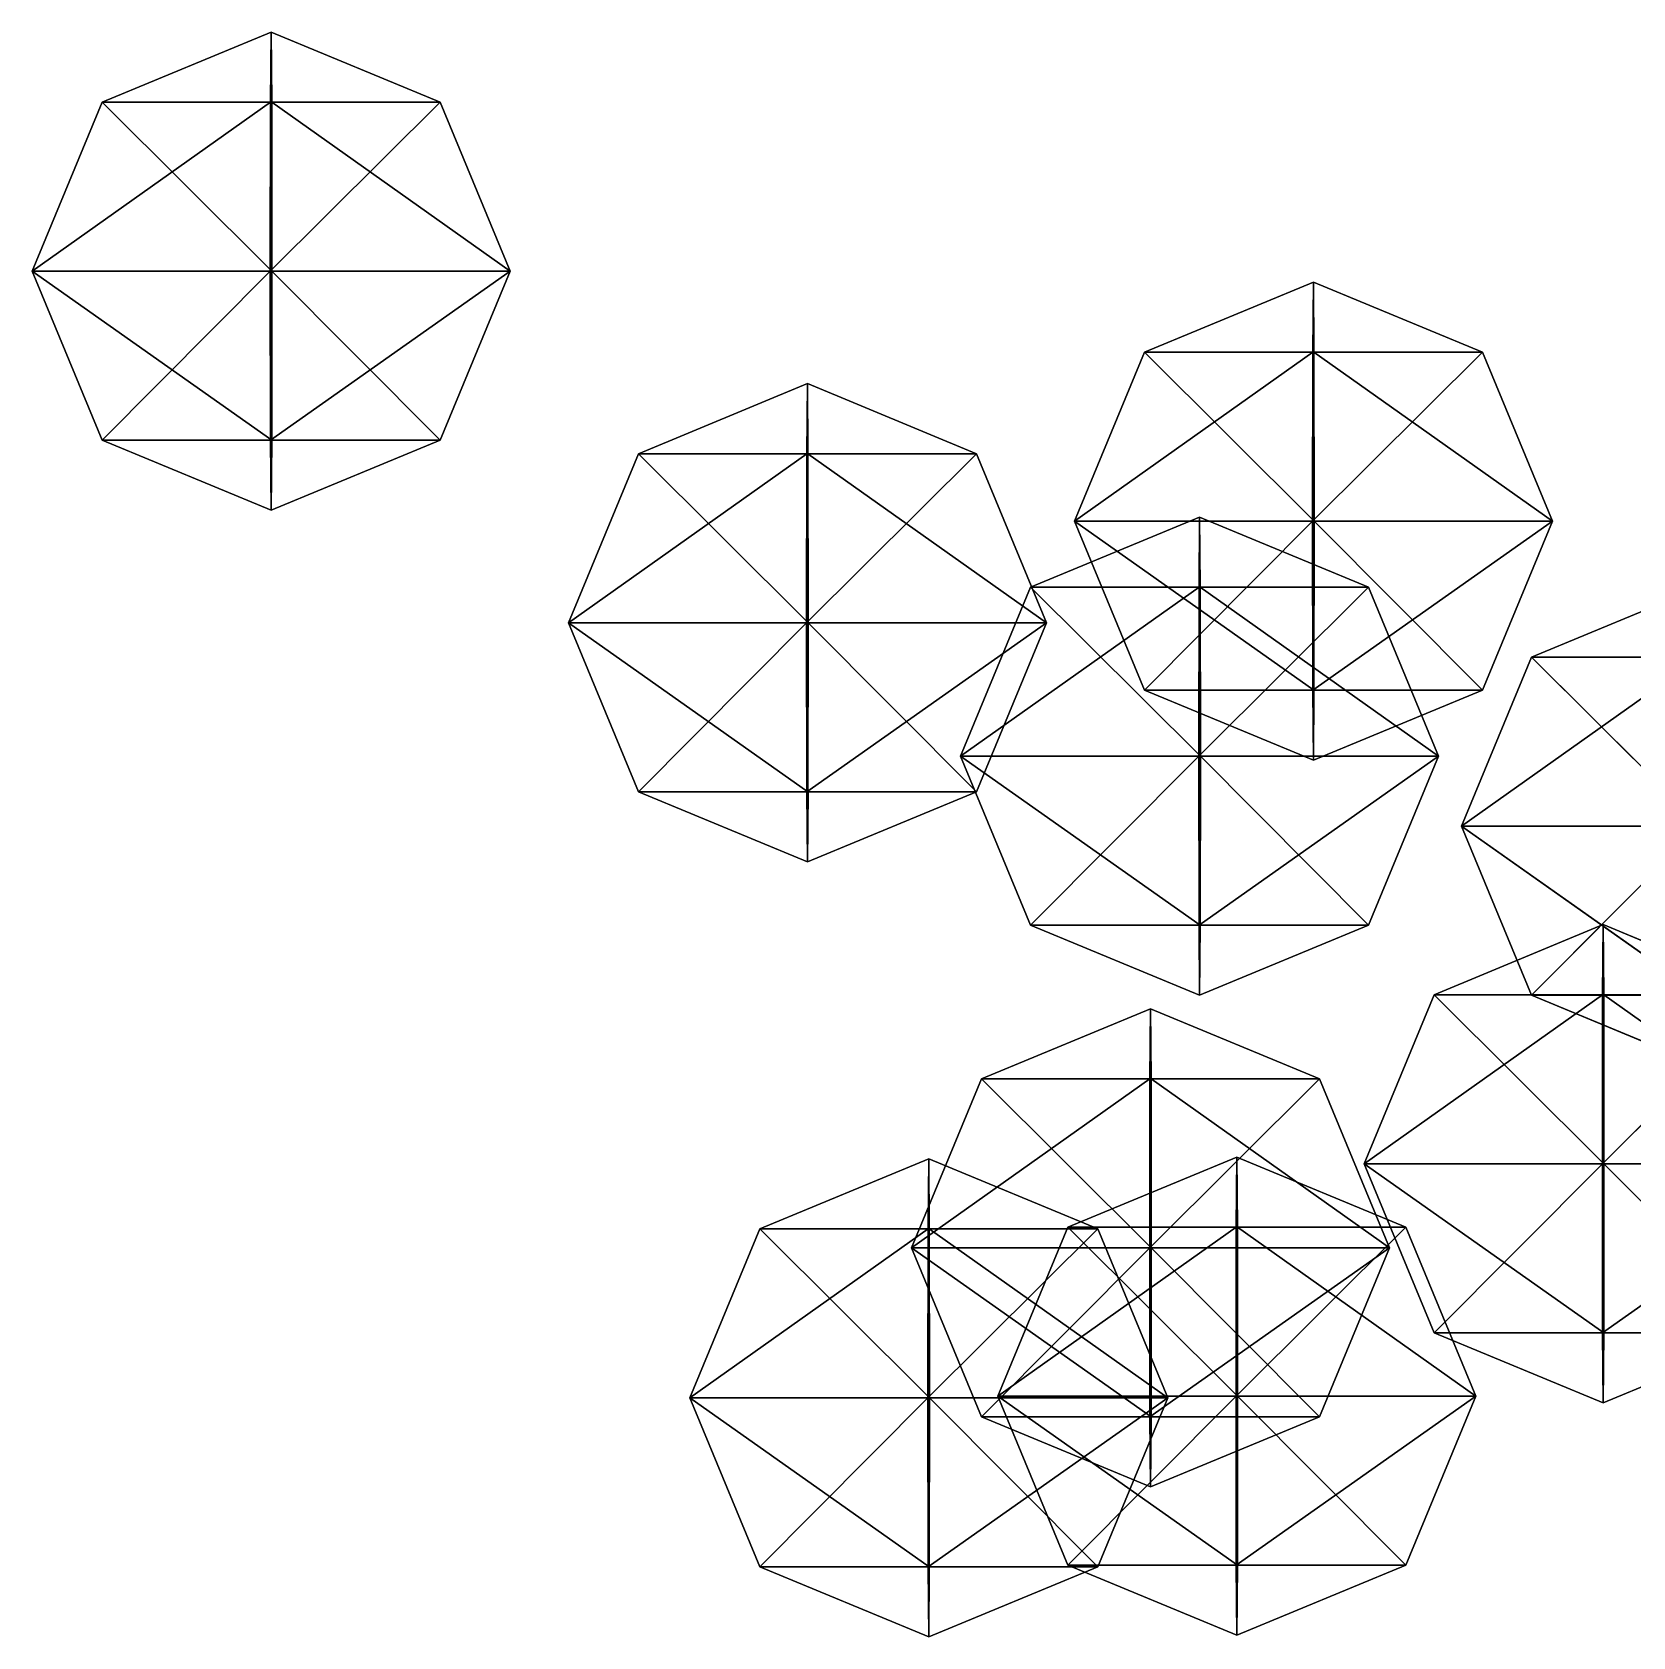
# Model space of a CAD drawing. Header units: metres. Extents: x -221 to 289, y -256 to 250.
# Drawn here: x 204.08 to 230.87, y -160.25 to -133.39 of the extents above; entities that cross this region are included whole.
import ezdxf

# ---------------------------------------------------------------- set-up
doc = ezdxf.new("R2010")
doc.units = ezdxf.units.M

msp = doc.modelspace()

# ---------------------------------------------------------------- linework, layer by layer
for p, q in [((208.0801, -133.39459, -766.9242), (205.25168, -134.56616, -766.91473)), ((208.0801, -133.39459, -766.9242), (208.07063, -134.56616, -769.7526)), ((208.0801, -133.39459, -766.9242), (210.90851, -134.56616, -766.93365)), ((208.0801, -133.39459, -766.9242), (208.08955, -134.56616, -764.09576)), ((205.25168, -134.56616, -766.91473), (204.08011, -137.39459, -766.9108)), ((208.07063, -134.56616, -769.7526), (204.08011, -137.39459, -766.9108)), ((208.08955, -134.56616, -764.09576), (205.25168, -134.56616, -766.91473)), ((205.25168, -134.56616, -766.91473), (208.07063, -134.56616, -769.7526)), ((205.25168, -134.56616, -766.91473), (208.09348, -137.39459, -762.9242)), ((208.07063, -134.56616, -769.7526), (208.06671, -137.39459, -770.9242)), ((210.90851, -134.56616, -766.93365), (208.06671, -137.39459, -770.9242)), ((208.07063, -134.56616, -769.7526), (210.90851, -134.56616, -766.93365)), ((210.90851, -134.56616, -766.93365), (208.08955, -134.56616, -764.09576)), ((208.08955, -134.56616, -764.09576), (212.08008, -137.39459, -766.93756)), ((208.08955, -134.56616, -764.09576), (208.09348, -137.39459, -762.9242)), ((210.90851, -134.56616, -766.93365), (212.08008, -137.39459, -766.93756)), ((208.09348, -137.39459, -762.9242), (204.08011, -137.39459, -766.9108)), ((204.08011, -137.39459, -766.9108), (208.06671, -137.39459, -770.9242)), ((204.08011, -137.39459, -766.9108), (208.08955, -140.22302, -764.09576)), ((204.08011, -137.39459, -766.9108), (205.25168, -140.22302, -766.91473)), ((208.06671, -137.39459, -770.9242), (205.25168, -140.22302, -766.91473)), ((208.06671, -137.39459, -770.9242), (212.08008, -137.39459, -766.93756)), ((208.06671, -137.39459, -770.9242), (208.07063, -140.22302, -769.7526)), ((212.08008, -137.39459, -766.93756), (208.07063, -140.22302, -769.7526)), ((208.09348, -137.39459, -762.9242), (208.08955, -140.22302, -764.09576)), ((212.08008, -137.39459, -766.93756), (208.09348, -137.39459, -762.9242)), ((208.09348, -137.39459, -762.9242), (210.90851, -140.22302, -766.93365)), ((212.08008, -137.39459, -766.93756), (210.90851, -140.22302, -766.93365)), ((225.5237, -137.57974, -772.0469), (222.69528, -138.75131, -772.0374)), ((225.5237, -137.57974, -772.0469), (225.51424, -138.75131, -774.8753)), ((225.5237, -137.57974, -772.0469), (228.35211, -138.75131, -772.05634)), ((225.5237, -137.57974, -772.0469), (225.53316, -138.75131, -769.21844)), ((222.69528, -138.75131, -772.0374), (221.52371, -141.57974, -772.0335)), ((225.51424, -138.75131, -774.8753), (221.52371, -141.57974, -772.0335)), ((225.53316, -138.75131, -769.21844), (222.69528, -138.75131, -772.0374)), ((222.69528, -138.75131, -772.0374), (225.51424, -138.75131, -774.8753)), ((222.69528, -138.75131, -772.0374), (225.53708, -141.57974, -768.0469)), ((225.51424, -138.75131, -774.8753), (225.51031, -141.57974, -776.0469)), ((228.35211, -138.75131, -772.05634), (225.51031, -141.57974, -776.0469)), ((225.51424, -138.75131, -774.8753), (228.35211, -138.75131, -772.05634)), ((228.35211, -138.75131, -772.05634), (225.53316, -138.75131, -769.21844)), ((225.53316, -138.75131, -769.21844), (229.52368, -141.57974, -772.06024)), ((225.53316, -138.75131, -769.21844), (225.53708, -141.57974, -768.0469)), ((228.35211, -138.75131, -772.05634), (229.52368, -141.57974, -772.06024)), ((217.0559, -139.27705, -779.95703), (214.22748, -140.44862, -779.9476)), ((217.0559, -139.27705, -779.95703), (217.04643, -140.44862, -782.78546)), ((217.0559, -139.27705, -779.95703), (219.88431, -140.44862, -779.9665)), ((217.0559, -139.27705, -779.95703), (217.06535, -140.44862, -777.1286)), ((208.08955, -140.22302, -764.09576), (205.25168, -140.22302, -766.91473)), ((205.25168, -140.22302, -766.91473), (208.07063, -140.22302, -769.7526)), ((205.25168, -140.22302, -766.91473), (208.0801, -141.39459, -766.9242)), ((208.07063, -140.22302, -769.7526), (210.90851, -140.22302, -766.93365)), ((208.07063, -140.22302, -769.7526), (208.0801, -141.39459, -766.9242)), ((210.90851, -140.22302, -766.93365), (208.0801, -141.39459, -766.9242)), ((208.08955, -140.22302, -764.09576), (208.0801, -141.39459, -766.9242)), ((210.90851, -140.22302, -766.93365), (208.08955, -140.22302, -764.09576)), ((214.22748, -140.44862, -779.9476), (213.05591, -143.27705, -779.94366)), ((217.04643, -140.44862, -782.78546), (213.05591, -143.27705, -779.94366)), ((217.06535, -140.44862, -777.1286), (214.22748, -140.44862, -779.9476)), ((214.22748, -140.44862, -779.9476), (217.04643, -140.44862, -782.78546)), ((214.22748, -140.44862, -779.9476), (217.06927, -143.27705, -775.95703)), ((217.04643, -140.44862, -782.78546), (217.04251, -143.27705, -783.95703)), ((219.88431, -140.44862, -779.9665), (217.04251, -143.27705, -783.95703)), ((217.04643, -140.44862, -782.78546), (219.88431, -140.44862, -779.9665)), ((219.88431, -140.44862, -779.9665), (217.06535, -140.44862, -777.1286)), ((217.06535, -140.44862, -777.1286), (221.05588, -143.27705, -779.9704)), ((217.06535, -140.44862, -777.1286), (217.06927, -143.27705, -775.95703)), ((219.88431, -140.44862, -779.9665), (221.05588, -143.27705, -779.9704)), ((223.61974, -141.51044, -758.9818), (220.79132, -142.682, -758.97235)), ((223.61974, -141.51044, -758.9818), (223.61028, -142.682, -761.81024)), ((223.61974, -141.51044, -758.9818), (226.44815, -142.682, -758.9913)), ((223.61974, -141.51044, -758.9818), (223.6292, -142.682, -756.1534)), ((225.53708, -141.57974, -768.0469), (221.52371, -141.57974, -772.0335)), ((221.52371, -141.57974, -772.0335), (225.51031, -141.57974, -776.0469)), ((221.52371, -141.57974, -772.0335), (225.53316, -144.40817, -769.21844)), ((221.52371, -141.57974, -772.0335), (222.69528, -144.40817, -772.0374)), ((225.51031, -141.57974, -776.0469), (222.69528, -144.40817, -772.0374)), ((225.51031, -141.57974, -776.0469), (229.52368, -141.57974, -772.06024)), ((225.51031, -141.57974, -776.0469), (225.51424, -144.40817, -774.8753)), ((229.52368, -141.57974, -772.06024), (225.51424, -144.40817, -774.8753)), ((225.53708, -141.57974, -768.0469), (225.53316, -144.40817, -769.21844)), ((229.52368, -141.57974, -772.06024), (225.53708, -141.57974, -768.0469)), ((225.53708, -141.57974, -768.0469), (228.35211, -144.40817, -772.05634)), ((229.52368, -141.57974, -772.06024), (228.35211, -144.40817, -772.05634)), ((220.79132, -142.682, -758.97235), (219.61975, -145.51044, -758.96844)), ((223.61028, -142.682, -761.81024), (219.61975, -145.51044, -758.96844)), ((223.6292, -142.682, -756.1534), (220.79132, -142.682, -758.97235)), ((220.79132, -142.682, -758.97235), (223.61028, -142.682, -761.81024)), ((220.79132, -142.682, -758.97235), (223.63312, -145.51044, -754.9818)), ((223.61028, -142.682, -761.81024), (223.60635, -145.51044, -762.9818)), ((226.44815, -142.682, -758.9913), (223.60635, -145.51044, -762.9818)), ((223.61028, -142.682, -761.81024), (226.44815, -142.682, -758.9913)), ((226.44815, -142.682, -758.9913), (223.6292, -142.682, -756.1534)), ((223.6292, -142.682, -756.1534), (227.61972, -145.51044, -758.9952)), ((223.6292, -142.682, -756.1534), (223.63312, -145.51044, -754.9818)), ((226.44815, -142.682, -758.9913), (227.61972, -145.51044, -758.9952)), ((232.00243, -142.6827, -765.5053), (229.17401, -143.85426, -765.49585)), ((217.06927, -143.27705, -775.95703), (213.05591, -143.27705, -779.94366)), ((213.05591, -143.27705, -779.94366), (217.04251, -143.27705, -783.95703)), ((213.05591, -143.27705, -779.94366), (217.06535, -146.10548, -777.1286)), ((213.05591, -143.27705, -779.94366), (214.22748, -146.10548, -779.9476)), ((217.04251, -143.27705, -783.95703), (214.22748, -146.10548, -779.9476)), ((217.04251, -143.27705, -783.95703), (221.05588, -143.27705, -779.9704)), ((217.04251, -143.27705, -783.95703), (217.04643, -146.10548, -782.78546)), ((221.05588, -143.27705, -779.9704), (217.04643, -146.10548, -782.78546)), ((217.06927, -143.27705, -775.95703), (217.06535, -146.10548, -777.1286)), ((221.05588, -143.27705, -779.9704), (217.06927, -143.27705, -775.95703)), ((217.06927, -143.27705, -775.95703), (219.88431, -146.10548, -779.9665)), ((221.05588, -143.27705, -779.9704), (219.88431, -146.10548, -779.9665)), ((229.17401, -143.85426, -765.49585), (228.00244, -146.6827, -765.49194)), ((231.99297, -143.85426, -768.33374), (228.00244, -146.6827, -765.49194)), ((232.01189, -143.85426, -762.6769), (229.17401, -143.85426, -765.49585)), ((229.17401, -143.85426, -765.49585), (231.99297, -143.85426, -768.33374)), ((229.17401, -143.85426, -765.49585), (232.01581, -146.6827, -761.5053)), ((225.53316, -144.40817, -769.21844), (222.69528, -144.40817, -772.0374)), ((222.69528, -144.40817, -772.0374), (225.51424, -144.40817, -774.8753)), ((222.69528, -144.40817, -772.0374), (225.5237, -145.57974, -772.0469)), ((225.51424, -144.40817, -774.8753), (228.35211, -144.40817, -772.05634)), ((225.51424, -144.40817, -774.8753), (225.5237, -145.57974, -772.0469)), ((228.35211, -144.40817, -772.05634), (225.5237, -145.57974, -772.0469)), ((225.53316, -144.40817, -769.21844), (225.5237, -145.57974, -772.0469)), ((228.35211, -144.40817, -772.05634), (225.53316, -144.40817, -769.21844)), ((223.63312, -145.51044, -754.9818), (219.61975, -145.51044, -758.96844)), ((219.61975, -145.51044, -758.96844), (223.60635, -145.51044, -762.9818)), ((219.61975, -145.51044, -758.96844), (223.6292, -148.33887, -756.1534)), ((219.61975, -145.51044, -758.96844), (220.79132, -148.33887, -758.97235)), ((223.60635, -145.51044, -762.9818), (220.79132, -148.33887, -758.97235)), ((223.60635, -145.51044, -762.9818), (227.61972, -145.51044, -758.9952)), ((223.60635, -145.51044, -762.9818), (223.61028, -148.33887, -761.81024)), ((227.61972, -145.51044, -758.9952), (223.61028, -148.33887, -761.81024)), ((223.63312, -145.51044, -754.9818), (223.6292, -148.33887, -756.1534)), ((227.61972, -145.51044, -758.9952), (223.63312, -145.51044, -754.9818)), ((223.63312, -145.51044, -754.9818), (226.44815, -148.33887, -758.9913)), ((227.61972, -145.51044, -758.9952), (226.44815, -148.33887, -758.9913)), ((217.06535, -146.10548, -777.1286), (214.22748, -146.10548, -779.9476)), ((214.22748, -146.10548, -779.9476), (217.04643, -146.10548, -782.78546)), ((214.22748, -146.10548, -779.9476), (217.0559, -147.27705, -779.95703)), ((217.04643, -146.10548, -782.78546), (219.88431, -146.10548, -779.9665)), ((217.04643, -146.10548, -782.78546), (217.0559, -147.27705, -779.95703)), ((219.88431, -146.10548, -779.9665), (217.0559, -147.27705, -779.95703)), ((217.06535, -146.10548, -777.1286), (217.0559, -147.27705, -779.95703)), ((219.88431, -146.10548, -779.9665), (217.06535, -146.10548, -777.1286)), ((232.01581, -146.6827, -761.5053), (228.00244, -146.6827, -765.49194)), ((228.00244, -146.6827, -765.49194), (231.98904, -146.6827, -769.5053)), ((228.00244, -146.6827, -765.49194), (232.01189, -149.51112, -762.6769)), ((228.00244, -146.6827, -765.49194), (229.17401, -149.51112, -765.49585)), ((231.98904, -146.6827, -769.5053), (229.17401, -149.51112, -765.49585)), ((223.6292, -148.33887, -756.1534), (220.79132, -148.33887, -758.97235)), ((220.79132, -148.33887, -758.97235), (223.61028, -148.33887, -761.81024)), ((220.79132, -148.33887, -758.97235), (223.61974, -149.51044, -758.9818)), ((223.61028, -148.33887, -761.81024), (226.44815, -148.33887, -758.9913)), ((223.61028, -148.33887, -761.81024), (223.61974, -149.51044, -758.9818)), ((226.44815, -148.33887, -758.9913), (223.61974, -149.51044, -758.9818)), ((223.6292, -148.33887, -756.1534), (223.61974, -149.51044, -758.9818)), ((226.44815, -148.33887, -758.9913), (223.6292, -148.33887, -756.1534)), ((230.37315, -148.32944, -775.13416), (227.54474, -149.501, -775.1247)), ((230.37315, -148.32944, -775.13416), (230.3637, -149.501, -777.9626)), ((230.37315, -148.32944, -775.13416), (233.20157, -149.501, -775.1436)), ((230.37315, -148.32944, -775.13416), (230.38261, -149.501, -772.3057)), ((227.54474, -149.501, -775.1247), (226.37317, -152.32944, -775.1208)), ((230.3637, -149.501, -777.9626), (226.37317, -152.32944, -775.1208)), ((230.38261, -149.501, -772.3057), (227.54474, -149.501, -775.1247)), ((227.54474, -149.501, -775.1247), (230.3637, -149.501, -777.9626)), ((227.54474, -149.501, -775.1247), (230.38654, -152.32944, -771.13416)), ((232.01189, -149.51112, -762.6769), (229.17401, -149.51112, -765.49585)), ((229.17401, -149.51112, -765.49585), (231.99297, -149.51112, -768.33374)), ((229.17401, -149.51112, -765.49585), (232.00243, -150.6827, -765.5053)), ((230.3637, -149.501, -777.9626), (230.35977, -152.32944, -779.13416)), ((233.20157, -149.501, -775.1436), (230.35977, -152.32944, -779.13416)), ((230.3637, -149.501, -777.9626), (233.20157, -149.501, -775.1436)), ((233.20157, -149.501, -775.1436), (230.38261, -149.501, -772.3057)), ((230.38261, -149.501, -772.3057), (234.37314, -152.32944, -775.1475)), ((230.38261, -149.501, -772.3057), (230.38654, -152.32944, -771.13416)), ((222.79723, -149.73868, -768.5052), (219.96881, -150.91025, -768.4957)), ((222.79723, -149.73868, -768.5052), (222.78777, -150.91025, -771.3336)), ((222.79723, -149.73868, -768.5052), (225.62564, -150.91025, -768.51465)), ((222.79723, -149.73868, -768.5052), (222.80669, -150.91025, -765.67676)), ((219.96881, -150.91025, -768.4957), (218.79724, -153.73868, -768.4918)), ((222.78777, -150.91025, -771.3336), (218.79724, -153.73868, -768.4918)), ((222.80669, -150.91025, -765.67676), (219.96881, -150.91025, -768.4957)), ((219.96881, -150.91025, -768.4957), (222.78777, -150.91025, -771.3336)), ((219.96881, -150.91025, -768.4957), (222.81061, -153.73868, -764.5052)), ((222.78777, -150.91025, -771.3336), (222.78384, -153.73868, -772.5052)), ((225.62564, -150.91025, -768.51465), (222.78384, -153.73868, -772.5052)), ((222.78777, -150.91025, -771.3336), (225.62564, -150.91025, -768.51465)), ((225.62564, -150.91025, -768.51465), (222.80669, -150.91025, -765.67676)), ((222.80669, -150.91025, -765.67676), (226.79721, -153.73868, -768.51855)), ((222.80669, -150.91025, -765.67676), (222.81061, -153.73868, -764.5052)), ((225.62564, -150.91025, -768.51465), (226.79721, -153.73868, -768.51855)), ((219.08537, -152.24701, -783.07043), (216.25696, -153.41858, -783.061)), ((219.08537, -152.24701, -783.07043), (219.07591, -153.41858, -785.89886)), ((219.08537, -152.24701, -783.07043), (221.91379, -153.41858, -783.0799)), ((219.08537, -152.24701, -783.07043), (219.09483, -153.41858, -780.242)), ((224.24168, -152.21964, -775.9976), (221.41327, -153.3912, -775.98816)), ((224.24168, -152.21964, -775.9976), (224.23222, -153.3912, -778.82605)), ((224.24168, -152.21964, -775.9976), (227.0701, -153.3912, -776.0071)), ((224.24168, -152.21964, -775.9976), (224.25114, -153.3912, -773.1692)), ((230.38654, -152.32944, -771.13416), (226.37317, -152.32944, -775.1208)), ((226.37317, -152.32944, -775.1208), (230.35977, -152.32944, -779.13416)), ((226.37317, -152.32944, -775.1208), (230.38261, -155.15787, -772.3057)), ((226.37317, -152.32944, -775.1208), (227.54474, -155.15787, -775.1247)), ((230.35977, -152.32944, -779.13416), (227.54474, -155.15787, -775.1247)), ((230.35977, -152.32944, -779.13416), (234.37314, -152.32944, -775.1475)), ((230.35977, -152.32944, -779.13416), (230.3637, -155.15787, -777.9626)), ((234.37314, -152.32944, -775.1475), (230.3637, -155.15787, -777.9626)), ((230.38654, -152.32944, -771.13416), (230.38261, -155.15787, -772.3057)), ((234.37314, -152.32944, -775.1475), (230.38654, -152.32944, -771.13416)), ((230.38654, -152.32944, -771.13416), (233.20157, -155.15787, -775.1436)), ((216.25696, -153.41858, -783.061), (215.08539, -156.24701, -783.05707)), ((219.07591, -153.41858, -785.89886), (215.08539, -156.24701, -783.05707)), ((219.09483, -153.41858, -780.242), (216.25696, -153.41858, -783.061)), ((216.25696, -153.41858, -783.061), (219.07591, -153.41858, -785.89886)), ((216.25696, -153.41858, -783.061), (219.09875, -156.24701, -779.07043)), ((219.07591, -153.41858, -785.89886), (219.07199, -156.24701, -787.07043)), ((221.91379, -153.41858, -783.0799), (219.07199, -156.24701, -787.07043)), ((219.07591, -153.41858, -785.89886), (221.91379, -153.41858, -783.0799)), ((221.91379, -153.41858, -783.0799), (219.09483, -153.41858, -780.242)), ((219.09483, -153.41858, -780.242), (223.08536, -156.24701, -783.0838)), ((219.09483, -153.41858, -780.242), (219.09875, -156.24701, -779.07043)), ((221.41327, -153.3912, -775.98816), (220.2417, -156.21964, -775.98425)), ((224.23222, -153.3912, -778.82605), (220.2417, -156.21964, -775.98425)), ((224.25114, -153.3912, -773.1692), (221.41327, -153.3912, -775.98816)), ((221.41327, -153.3912, -775.98816), (224.23222, -153.3912, -778.82605)), ((221.41327, -153.3912, -775.98816), (224.25507, -156.21964, -771.9976)), ((221.91379, -153.41858, -783.0799), (223.08536, -156.24701, -783.0838)), ((224.23222, -153.3912, -778.82605), (224.2283, -156.21964, -779.9976)), ((227.0701, -153.3912, -776.0071), (224.2283, -156.21964, -779.9976)), ((224.23222, -153.3912, -778.82605), (227.0701, -153.3912, -776.0071)), ((227.0701, -153.3912, -776.0071), (224.25114, -153.3912, -773.1692)), ((224.25114, -153.3912, -773.1692), (228.24167, -156.21964, -776.011)), ((224.25114, -153.3912, -773.1692), (224.25507, -156.21964, -771.9976)), ((227.0701, -153.3912, -776.0071), (228.24167, -156.21964, -776.011)), ((222.81061, -153.73868, -764.5052), (218.79724, -153.73868, -768.4918)), ((218.79724, -153.73868, -768.4918), (222.78384, -153.73868, -772.5052)), ((218.79724, -153.73868, -768.4918), (222.80669, -156.56711, -765.67676)), ((218.79724, -153.73868, -768.4918), (219.96881, -156.56711, -768.4957)), ((222.78384, -153.73868, -772.5052), (219.96881, -156.56711, -768.4957)), ((222.78384, -153.73868, -772.5052), (226.79721, -153.73868, -768.51855)), ((222.78384, -153.73868, -772.5052), (222.78777, -156.56711, -771.3336)), ((226.79721, -153.73868, -768.51855), (222.78777, -156.56711, -771.3336)), ((222.81061, -153.73868, -764.5052), (222.80669, -156.56711, -765.67676)), ((226.79721, -153.73868, -768.51855), (222.81061, -153.73868, -764.5052)), ((222.81061, -153.73868, -764.5052), (225.62564, -156.56711, -768.51465)), ((226.79721, -153.73868, -768.51855), (225.62564, -156.56711, -768.51465)), ((230.38261, -155.15787, -772.3057), (227.54474, -155.15787, -775.1247)), ((227.54474, -155.15787, -775.1247), (230.3637, -155.15787, -777.9626)), ((227.54474, -155.15787, -775.1247), (230.37315, -156.32944, -775.13416)), ((230.3637, -155.15787, -777.9626), (233.20157, -155.15787, -775.1436)), ((230.3637, -155.15787, -777.9626), (230.37315, -156.32944, -775.13416)), ((233.20157, -155.15787, -775.1436), (230.37315, -156.32944, -775.13416)), ((230.38261, -155.15787, -772.3057), (230.37315, -156.32944, -775.13416)), ((233.20157, -155.15787, -775.1436), (230.38261, -155.15787, -772.3057)), ((219.09875, -156.24701, -779.07043), (215.08539, -156.24701, -783.05707)), ((215.08539, -156.24701, -783.05707), (219.07199, -156.24701, -787.07043)), ((215.08539, -156.24701, -783.05707), (219.09483, -159.07544, -780.242)), ((215.08539, -156.24701, -783.05707), (216.25696, -159.07544, -783.061)), ((219.07199, -156.24701, -787.07043), (216.25696, -159.07544, -783.061)), ((219.07199, -156.24701, -787.07043), (223.08536, -156.24701, -783.0838)), ((219.07199, -156.24701, -787.07043), (219.07591, -159.07544, -785.89886)), ((223.08536, -156.24701, -783.0838), (219.07591, -159.07544, -785.89886)), ((219.09875, -156.24701, -779.07043), (219.09483, -159.07544, -780.242)), ((223.08536, -156.24701, -783.0838), (219.09875, -156.24701, -779.07043)), ((219.09875, -156.24701, -779.07043), (221.91379, -159.07544, -783.0799)), ((224.25507, -156.21964, -771.9976), (220.2417, -156.21964, -775.98425)), ((220.2417, -156.21964, -775.98425), (224.2283, -156.21964, -779.9976)), ((220.2417, -156.21964, -775.98425), (224.25114, -159.04807, -773.1692)), ((220.2417, -156.21964, -775.98425), (221.41327, -159.04807, -775.98816)), ((224.2283, -156.21964, -779.9976), (221.41327, -159.04807, -775.98816)), ((223.08536, -156.24701, -783.0838), (221.91379, -159.07544, -783.0799)), ((224.2283, -156.21964, -779.9976), (228.24167, -156.21964, -776.011)), ((224.2283, -156.21964, -779.9976), (224.23222, -159.04807, -778.82605)), ((228.24167, -156.21964, -776.011), (224.23222, -159.04807, -778.82605)), ((224.25507, -156.21964, -771.9976), (224.25114, -159.04807, -773.1692)), ((228.24167, -156.21964, -776.011), (224.25507, -156.21964, -771.9976)), ((224.25507, -156.21964, -771.9976), (227.0701, -159.04807, -776.0071)), ((228.24167, -156.21964, -776.011), (227.0701, -159.04807, -776.0071)), ((222.80669, -156.56711, -765.67676), (219.96881, -156.56711, -768.4957)), ((219.96881, -156.56711, -768.4957), (222.78777, -156.56711, -771.3336)), ((219.96881, -156.56711, -768.4957), (222.79723, -157.73868, -768.5052)), ((222.78777, -156.56711, -771.3336), (225.62564, -156.56711, -768.51465)), ((222.78777, -156.56711, -771.3336), (222.79723, -157.73868, -768.5052)), ((225.62564, -156.56711, -768.51465), (222.79723, -157.73868, -768.5052)), ((222.80669, -156.56711, -765.67676), (222.79723, -157.73868, -768.5052)), ((225.62564, -156.56711, -768.51465), (222.80669, -156.56711, -765.67676)), ((219.09483, -159.07544, -780.242), (216.25696, -159.07544, -783.061)), ((216.25696, -159.07544, -783.061), (219.07591, -159.07544, -785.89886)), ((216.25696, -159.07544, -783.061), (219.08537, -160.24701, -783.07043)), ((219.07591, -159.07544, -785.89886), (221.91379, -159.07544, -783.0799)), ((219.07591, -159.07544, -785.89886), (219.08537, -160.24701, -783.07043)), ((221.91379, -159.07544, -783.0799), (219.08537, -160.24701, -783.07043)), ((219.09483, -159.07544, -780.242), (219.08537, -160.24701, -783.07043)), ((221.91379, -159.07544, -783.0799), (219.09483, -159.07544, -780.242)), ((224.25114, -159.04807, -773.1692), (221.41327, -159.04807, -775.98816)), ((221.41327, -159.04807, -775.98816), (224.23222, -159.04807, -778.82605)), ((221.41327, -159.04807, -775.98816), (224.24168, -160.21964, -775.9976)), ((224.23222, -159.04807, -778.82605), (227.0701, -159.04807, -776.0071)), ((224.23222, -159.04807, -778.82605), (224.24168, -160.21964, -775.9976)), ((227.0701, -159.04807, -776.0071), (224.24168, -160.21964, -775.9976)), ((224.25114, -159.04807, -773.1692), (224.24168, -160.21964, -775.9976)), ((227.0701, -159.04807, -776.0071), (224.25114, -159.04807, -773.1692))]:
    msp.add_line(p, q)
for points in [[(208.08955, -134.56616, -764.09576), (208.0801, -133.39459, -766.9242), (205.25168, -134.56616, -766.91473), (205.25179, -134.56606, -766.9146)], [(205.25168, -134.56616, -766.91473), (208.0801, -133.39459, -766.9242), (208.07063, -134.56616, -769.7526), (208.07074, -134.56606, -769.7525)], [(208.07063, -134.56616, -769.7526), (208.0801, -133.39459, -766.9242), (210.90851, -134.56616, -766.93365), (210.90862, -134.56606, -766.93353)], [(210.90851, -134.56616, -766.93365), (208.0801, -133.39459, -766.9242), (208.08955, -134.56616, -764.09576), (208.08966, -134.56606, -764.09564)], [(204.08011, -137.39459, -766.9108), (205.25168, -134.56616, -766.91473), (208.07063, -134.56616, -769.7526), (208.07074, -134.56606, -769.7525)], [(208.09348, -137.39459, -762.9242), (205.25168, -134.56616, -766.91473), (204.08011, -137.39459, -766.9108), (204.08022, -137.39449, -766.9107)], [(204.08011, -137.39459, -766.9108), (208.07063, -134.56616, -769.7526), (208.06671, -137.39459, -770.9242), (208.06682, -137.39449, -770.9241)], [(208.09348, -137.39459, -762.9242), (208.08955, -134.56616, -764.09576), (205.25168, -134.56616, -766.91473), (205.25179, -134.56606, -766.9146)], [(208.06671, -137.39459, -770.9242), (208.07063, -134.56616, -769.7526), (210.90851, -134.56616, -766.93365), (210.90862, -134.56606, -766.93353)], [(208.06671, -137.39459, -770.9242), (210.90851, -134.56616, -766.93365), (212.08008, -137.39459, -766.93756), (212.08018, -137.39449, -766.93744)], [(212.08008, -137.39459, -766.93756), (210.90851, -134.56616, -766.93365), (208.08955, -134.56616, -764.09576), (208.08966, -134.56606, -764.09564)], [(212.08008, -137.39459, -766.93756), (208.08955, -134.56616, -764.09576), (208.09348, -137.39459, -762.9242), (208.09358, -137.39449, -762.9241)], [(208.06671, -137.39459, -770.9242), (208.06671, -137.39459, -770.9242), (204.08011, -137.39459, -766.9108), (204.08022, -137.39449, -766.9107)], [(208.08955, -140.22302, -764.09576), (208.09348, -137.39459, -762.9242), (204.08011, -137.39459, -766.9108), (204.08022, -137.39449, -766.9107)], [(205.25168, -140.22302, -766.91473), (204.08011, -137.39459, -766.9108), (208.06671, -137.39459, -770.9242), (208.06682, -137.39449, -770.9241)], [(208.08955, -140.22302, -764.09576), (204.08011, -137.39459, -766.9108), (205.25168, -140.22302, -766.91473), (205.25179, -140.22292, -766.9146)], [(205.25168, -140.22302, -766.91473), (208.06671, -137.39459, -770.9242), (208.07063, -140.22302, -769.7526), (208.07074, -140.22292, -769.7525)], [(208.07063, -140.22302, -769.7526), (208.06671, -137.39459, -770.9242), (212.08008, -137.39459, -766.93756), (212.08018, -137.39449, -766.93744)], [(208.07063, -140.22302, -769.7526), (212.08008, -137.39459, -766.93756), (210.90851, -140.22302, -766.93365), (210.90862, -140.22292, -766.93353)], [(210.90851, -140.22302, -766.93365), (208.09348, -137.39459, -762.9242), (208.08955, -140.22302, -764.09576), (208.08966, -140.22292, -764.09564)], [(210.90851, -140.22302, -766.93365), (212.08008, -137.39459, -766.93756), (208.09348, -137.39459, -762.9242), (208.09358, -137.39449, -762.9241)], [(225.53316, -138.75131, -769.21844), (225.5237, -137.57974, -772.0469), (222.69528, -138.75131, -772.0374), (222.69539, -138.7512, -772.0373)], [(222.69528, -138.75131, -772.0374), (225.5237, -137.57974, -772.0469), (225.51424, -138.75131, -774.8753), (225.51434, -138.7512, -774.8752)], [(225.51424, -138.75131, -774.8753), (225.5237, -137.57974, -772.0469), (228.35211, -138.75131, -772.05634), (228.35222, -138.7512, -772.0562)], [(228.35211, -138.75131, -772.05634), (225.5237, -137.57974, -772.0469), (225.53316, -138.75131, -769.21844), (225.53326, -138.7512, -769.2183)], [(221.52371, -141.57974, -772.0335), (222.69528, -138.75131, -772.0374), (225.51424, -138.75131, -774.8753), (225.51434, -138.7512, -774.8752)], [(225.53708, -141.57974, -768.0469), (222.69528, -138.75131, -772.0374), (221.52371, -141.57974, -772.0335), (221.52382, -141.57964, -772.0334)], [(221.52371, -141.57974, -772.0335), (225.51424, -138.75131, -774.8753), (225.51031, -141.57974, -776.0469), (225.51042, -141.57964, -776.04675)], [(225.53708, -141.57974, -768.0469), (225.53316, -138.75131, -769.21844), (222.69528, -138.75131, -772.0374), (222.69539, -138.7512, -772.0373)], [(225.51031, -141.57974, -776.0469), (225.51424, -138.75131, -774.8753), (228.35211, -138.75131, -772.05634), (228.35222, -138.7512, -772.0562)], [(225.51031, -141.57974, -776.0469), (228.35211, -138.75131, -772.05634), (229.52368, -141.57974, -772.06024), (229.52379, -141.57964, -772.0601)], [(229.52368, -141.57974, -772.06024), (228.35211, -138.75131, -772.05634), (225.53316, -138.75131, -769.21844), (225.53326, -138.7512, -769.2183)], [(229.52368, -141.57974, -772.06024), (225.53316, -138.75131, -769.21844), (225.53708, -141.57974, -768.0469), (225.53719, -141.57964, -768.04675)], [(217.06535, -140.44862, -777.1286), (217.0559, -139.27705, -779.95703), (214.22748, -140.44862, -779.9476), (214.22758, -140.44852, -779.94745)], [(214.22748, -140.44862, -779.9476), (217.0559, -139.27705, -779.95703), (217.04643, -140.44862, -782.78546), (217.04654, -140.44852, -782.78534)], [(217.04643, -140.44862, -782.78546), (217.0559, -139.27705, -779.95703), (219.88431, -140.44862, -779.9665), (219.88441, -140.44852, -779.9664)], [(219.88431, -140.44862, -779.9665), (217.0559, -139.27705, -779.95703), (217.06535, -140.44862, -777.1286), (217.06546, -140.44852, -777.1285)], [(208.07063, -140.22302, -769.7526), (208.07063, -140.22302, -769.7526), (205.25168, -140.22302, -766.91473), (205.25179, -140.22292, -766.9146)], [(208.0801, -141.39459, -766.9242), (208.08955, -140.22302, -764.09576), (205.25168, -140.22302, -766.91473), (205.25179, -140.22292, -766.9146)], [(208.0801, -141.39459, -766.9242), (205.25168, -140.22302, -766.91473), (208.07063, -140.22302, -769.7526), (208.07074, -140.22292, -769.7525)], [(208.0801, -141.39459, -766.9242), (208.07063, -140.22302, -769.7526), (210.90851, -140.22302, -766.93365), (210.90862, -140.22292, -766.93353)], [(208.0801, -141.39459, -766.9242), (210.90851, -140.22302, -766.93365), (208.08955, -140.22302, -764.09576), (208.08966, -140.22292, -764.09564)], [(213.05591, -143.27705, -779.94366), (214.22748, -140.44862, -779.9476), (217.04643, -140.44862, -782.78546), (217.04654, -140.44852, -782.78534)], [(217.06927, -143.27705, -775.95703), (214.22748, -140.44862, -779.9476), (213.05591, -143.27705, -779.94366), (213.05602, -143.27695, -779.94354)], [(213.05591, -143.27705, -779.94366), (217.04643, -140.44862, -782.78546), (217.04251, -143.27705, -783.95703), (217.04262, -143.27695, -783.9569)], [(217.06927, -143.27705, -775.95703), (217.06535, -140.44862, -777.1286), (214.22748, -140.44862, -779.9476), (214.22758, -140.44852, -779.94745)], [(217.04251, -143.27705, -783.95703), (217.04643, -140.44862, -782.78546), (219.88431, -140.44862, -779.9665), (219.88441, -140.44852, -779.9664)], [(217.04251, -143.27705, -783.95703), (219.88431, -140.44862, -779.9665), (221.05588, -143.27705, -779.9704), (221.05598, -143.27695, -779.9703)], [(221.05588, -143.27705, -779.9704), (219.88431, -140.44862, -779.9665), (217.06535, -140.44862, -777.1286), (217.06546, -140.44852, -777.1285)], [(221.05588, -143.27705, -779.9704), (217.06535, -140.44862, -777.1286), (217.06927, -143.27705, -775.95703), (217.06938, -143.27695, -775.9569)], [(223.6292, -142.682, -756.1534), (223.61974, -141.51044, -758.9818), (220.79132, -142.682, -758.97235), (220.79143, -142.6819, -758.9722)], [(220.79132, -142.682, -758.97235), (223.61974, -141.51044, -758.9818), (223.61028, -142.682, -761.81024), (223.61038, -142.6819, -761.8101)], [(223.61028, -142.682, -761.81024), (223.61974, -141.51044, -758.9818), (226.44815, -142.682, -758.9913), (226.44826, -142.6819, -758.99115)], [(226.44815, -142.682, -758.9913), (223.61974, -141.51044, -758.9818), (223.6292, -142.682, -756.1534), (223.6293, -142.6819, -756.15326)], [(225.51031, -141.57974, -776.0469), (225.51031, -141.57974, -776.0469), (221.52371, -141.57974, -772.0335), (221.52382, -141.57964, -772.0334)], [(225.53316, -144.40817, -769.21844), (225.53708, -141.57974, -768.0469), (221.52371, -141.57974, -772.0335), (221.52382, -141.57964, -772.0334)], [(222.69528, -144.40817, -772.0374), (221.52371, -141.57974, -772.0335), (225.51031, -141.57974, -776.0469), (225.51042, -141.57964, -776.04675)], [(225.53316, -144.40817, -769.21844), (221.52371, -141.57974, -772.0335), (222.69528, -144.40817, -772.0374), (222.69539, -144.40807, -772.0373)], [(222.69528, -144.40817, -772.0374), (225.51031, -141.57974, -776.0469), (225.51424, -144.40817, -774.8753), (225.51434, -144.40807, -774.8752)], [(225.51424, -144.40817, -774.8753), (225.51031, -141.57974, -776.0469), (229.52368, -141.57974, -772.06024), (229.52379, -141.57964, -772.0601)], [(225.51424, -144.40817, -774.8753), (229.52368, -141.57974, -772.06024), (228.35211, -144.40817, -772.05634), (228.35222, -144.40807, -772.0562)], [(228.35211, -144.40817, -772.05634), (225.53708, -141.57974, -768.0469), (225.53316, -144.40817, -769.21844), (225.53326, -144.40807, -769.2183)], [(228.35211, -144.40817, -772.05634), (229.52368, -141.57974, -772.06024), (225.53708, -141.57974, -768.0469), (225.53719, -141.57964, -768.04675)], [(219.61975, -145.51044, -758.96844), (220.79132, -142.682, -758.97235), (223.61028, -142.682, -761.81024), (223.61038, -142.6819, -761.8101)], [(223.63312, -145.51044, -754.9818), (220.79132, -142.682, -758.97235), (219.61975, -145.51044, -758.96844), (219.61986, -145.51033, -758.9683)], [(219.61975, -145.51044, -758.96844), (223.61028, -142.682, -761.81024), (223.60635, -145.51044, -762.9818), (223.60646, -145.51033, -762.9817)], [(223.63312, -145.51044, -754.9818), (223.6292, -142.682, -756.1534), (220.79132, -142.682, -758.97235), (220.79143, -142.6819, -758.9722)], [(223.60635, -145.51044, -762.9818), (223.61028, -142.682, -761.81024), (226.44815, -142.682, -758.9913), (226.44826, -142.6819, -758.99115)], [(223.60635, -145.51044, -762.9818), (226.44815, -142.682, -758.9913), (227.61972, -145.51044, -758.9952), (227.61983, -145.51033, -758.99506)], [(227.61972, -145.51044, -758.9952), (226.44815, -142.682, -758.9913), (223.6292, -142.682, -756.1534), (223.6293, -142.6819, -756.15326)], [(227.61972, -145.51044, -758.9952), (223.6292, -142.682, -756.1534), (223.63312, -145.51044, -754.9818), (223.63322, -145.51033, -754.9817)], [(232.01189, -143.85426, -762.6769), (232.00243, -142.6827, -765.5053), (229.17401, -143.85426, -765.49585), (229.17412, -143.85416, -765.4957)], [(229.17401, -143.85426, -765.49585), (232.00243, -142.6827, -765.5053), (231.99297, -143.85426, -768.33374), (231.99307, -143.85416, -768.3336)], [(217.04251, -143.27705, -783.95703), (217.04251, -143.27705, -783.95703), (213.05591, -143.27705, -779.94366), (213.05602, -143.27695, -779.94354)], [(217.06535, -146.10548, -777.1286), (217.06927, -143.27705, -775.95703), (213.05591, -143.27705, -779.94366), (213.05602, -143.27695, -779.94354)], [(214.22748, -146.10548, -779.9476), (213.05591, -143.27705, -779.94366), (217.04251, -143.27705, -783.95703), (217.04262, -143.27695, -783.9569)], [(217.06535, -146.10548, -777.1286), (213.05591, -143.27705, -779.94366), (214.22748, -146.10548, -779.9476), (214.22758, -146.10538, -779.94745)], [(214.22748, -146.10548, -779.9476), (217.04251, -143.27705, -783.95703), (217.04643, -146.10548, -782.78546), (217.04654, -146.10538, -782.78534)], [(217.04643, -146.10548, -782.78546), (217.04251, -143.27705, -783.95703), (221.05588, -143.27705, -779.9704), (221.05598, -143.27695, -779.9703)], [(217.04643, -146.10548, -782.78546), (221.05588, -143.27705, -779.9704), (219.88431, -146.10548, -779.9665), (219.88441, -146.10538, -779.9664)], [(219.88431, -146.10548, -779.9665), (217.06927, -143.27705, -775.95703), (217.06535, -146.10548, -777.1286), (217.06546, -146.10538, -777.1285)], [(219.88431, -146.10548, -779.9665), (221.05588, -143.27705, -779.9704), (217.06927, -143.27705, -775.95703), (217.06938, -143.27695, -775.9569)], [(228.00244, -146.6827, -765.49194), (229.17401, -143.85426, -765.49585), (231.99297, -143.85426, -768.33374), (231.99307, -143.85416, -768.3336)], [(232.01581, -146.6827, -761.5053), (229.17401, -143.85426, -765.49585), (228.00244, -146.6827, -765.49194), (228.00255, -146.68259, -765.4918)], [(228.00244, -146.6827, -765.49194), (231.99297, -143.85426, -768.33374), (231.98904, -146.6827, -769.5053), (231.98915, -146.68259, -769.5052)], [(232.01581, -146.6827, -761.5053), (232.01189, -143.85426, -762.6769), (229.17401, -143.85426, -765.49585), (229.17412, -143.85416, -765.4957)], [(225.51424, -144.40817, -774.8753), (225.51424, -144.40817, -774.8753), (222.69528, -144.40817, -772.0374), (222.69539, -144.40807, -772.0373)], [(225.5237, -145.57974, -772.0469), (225.53316, -144.40817, -769.21844), (222.69528, -144.40817, -772.0374), (222.69539, -144.40807, -772.0373)], [(225.5237, -145.57974, -772.0469), (222.69528, -144.40817, -772.0374), (225.51424, -144.40817, -774.8753), (225.51434, -144.40807, -774.8752)], [(225.5237, -145.57974, -772.0469), (225.51424, -144.40817, -774.8753), (228.35211, -144.40817, -772.05634), (228.35222, -144.40807, -772.0562)], [(225.5237, -145.57974, -772.0469), (228.35211, -144.40817, -772.05634), (225.53316, -144.40817, -769.21844), (225.53326, -144.40807, -769.2183)], [(223.60635, -145.51044, -762.9818), (223.60635, -145.51044, -762.9818), (219.61975, -145.51044, -758.96844), (219.61986, -145.51033, -758.9683)], [(223.6292, -148.33887, -756.1534), (223.63312, -145.51044, -754.9818), (219.61975, -145.51044, -758.96844), (219.61986, -145.51033, -758.9683)], [(220.79132, -148.33887, -758.97235), (219.61975, -145.51044, -758.96844), (223.60635, -145.51044, -762.9818), (223.60646, -145.51033, -762.9817)], [(223.6292, -148.33887, -756.1534), (219.61975, -145.51044, -758.96844), (220.79132, -148.33887, -758.97235), (220.79143, -148.33876, -758.9722)], [(220.79132, -148.33887, -758.97235), (223.60635, -145.51044, -762.9818), (223.61028, -148.33887, -761.81024), (223.61038, -148.33876, -761.8101)], [(223.61028, -148.33887, -761.81024), (223.60635, -145.51044, -762.9818), (227.61972, -145.51044, -758.9952), (227.61983, -145.51033, -758.99506)], [(223.61028, -148.33887, -761.81024), (227.61972, -145.51044, -758.9952), (226.44815, -148.33887, -758.9913), (226.44826, -148.33876, -758.99115)], [(226.44815, -148.33887, -758.9913), (223.63312, -145.51044, -754.9818), (223.6292, -148.33887, -756.1534), (223.6293, -148.33876, -756.15326)], [(226.44815, -148.33887, -758.9913), (227.61972, -145.51044, -758.9952), (223.63312, -145.51044, -754.9818), (223.63322, -145.51033, -754.9817)], [(217.04643, -146.10548, -782.78546), (217.04643, -146.10548, -782.78546), (214.22748, -146.10548, -779.9476), (214.22758, -146.10538, -779.94745)], [(217.0559, -147.27705, -779.95703), (217.06535, -146.10548, -777.1286), (214.22748, -146.10548, -779.9476), (214.22758, -146.10538, -779.94745)], [(217.0559, -147.27705, -779.95703), (214.22748, -146.10548, -779.9476), (217.04643, -146.10548, -782.78546), (217.04654, -146.10538, -782.78534)], [(217.0559, -147.27705, -779.95703), (217.04643, -146.10548, -782.78546), (219.88431, -146.10548, -779.9665), (219.88441, -146.10538, -779.9664)], [(217.0559, -147.27705, -779.95703), (219.88431, -146.10548, -779.9665), (217.06535, -146.10548, -777.1286), (217.06546, -146.10538, -777.1285)], [(231.98904, -146.6827, -769.5053), (231.98904, -146.6827, -769.5053), (228.00244, -146.6827, -765.49194), (228.00255, -146.68259, -765.4918)], [(232.01189, -149.51112, -762.6769), (232.01581, -146.6827, -761.5053), (228.00244, -146.6827, -765.49194), (228.00255, -146.68259, -765.4918)], [(229.17401, -149.51112, -765.49585), (228.00244, -146.6827, -765.49194), (231.98904, -146.6827, -769.5053), (231.98915, -146.68259, -769.5052)], [(232.01189, -149.51112, -762.6769), (228.00244, -146.6827, -765.49194), (229.17401, -149.51112, -765.49585), (229.17412, -149.51102, -765.4957)], [(229.17401, -149.51112, -765.49585), (231.98904, -146.6827, -769.5053), (231.99297, -149.51112, -768.33374), (231.99307, -149.51102, -768.3336)], [(223.61028, -148.33887, -761.81024), (223.61028, -148.33887, -761.81024), (220.79132, -148.33887, -758.97235), (220.79143, -148.33876, -758.9722)], [(223.61974, -149.51044, -758.9818), (223.6292, -148.33887, -756.1534), (220.79132, -148.33887, -758.97235), (220.79143, -148.33876, -758.9722)], [(223.61974, -149.51044, -758.9818), (220.79132, -148.33887, -758.97235), (223.61028, -148.33887, -761.81024), (223.61038, -148.33876, -761.8101)], [(223.61974, -149.51044, -758.9818), (223.61028, -148.33887, -761.81024), (226.44815, -148.33887, -758.9913), (226.44826, -148.33876, -758.99115)], [(223.61974, -149.51044, -758.9818), (226.44815, -148.33887, -758.9913), (223.6292, -148.33887, -756.1534), (223.6293, -148.33876, -756.15326)], [(230.38261, -149.501, -772.3057), (230.37315, -148.32944, -775.13416), (227.54474, -149.501, -775.1247), (227.54485, -149.5009, -775.1246)], [(227.54474, -149.501, -775.1247), (230.37315, -148.32944, -775.13416), (230.3637, -149.501, -777.9626), (230.3638, -149.5009, -777.96246)], [(230.3637, -149.501, -777.9626), (230.37315, -148.32944, -775.13416), (233.20157, -149.501, -775.1436), (233.20168, -149.5009, -775.1435)], [(233.20157, -149.501, -775.1436), (230.37315, -148.32944, -775.13416), (230.38261, -149.501, -772.3057), (230.38272, -149.5009, -772.3056)], [(226.37317, -152.32944, -775.1208), (227.54474, -149.501, -775.1247), (230.3637, -149.501, -777.9626), (230.3638, -149.5009, -777.96246)], [(230.38654, -152.32944, -771.13416), (227.54474, -149.501, -775.1247), (226.37317, -152.32944, -775.1208), (226.37328, -152.32933, -775.12067)], [(226.37317, -152.32944, -775.1208), (230.3637, -149.501, -777.9626), (230.35977, -152.32944, -779.13416), (230.35988, -152.32933, -779.13403)], [(230.38654, -152.32944, -771.13416), (230.38261, -149.501, -772.3057), (227.54474, -149.501, -775.1247), (227.54485, -149.5009, -775.1246)], [(231.99297, -149.51112, -768.33374), (231.99297, -149.51112, -768.33374), (229.17401, -149.51112, -765.49585), (229.17412, -149.51102, -765.4957)], [(232.00243, -150.6827, -765.5053), (232.01189, -149.51112, -762.6769), (229.17401, -149.51112, -765.49585), (229.17412, -149.51102, -765.4957)], [(232.00243, -150.6827, -765.5053), (229.17401, -149.51112, -765.49585), (231.99297, -149.51112, -768.33374), (231.99307, -149.51102, -768.3336)], [(230.35977, -152.32944, -779.13416), (230.3637, -149.501, -777.9626), (233.20157, -149.501, -775.1436), (233.20168, -149.5009, -775.1435)], [(230.35977, -152.32944, -779.13416), (233.20157, -149.501, -775.1436), (234.37314, -152.32944, -775.1475), (234.37325, -152.32933, -775.1474)], [(234.37314, -152.32944, -775.1475), (233.20157, -149.501, -775.1436), (230.38261, -149.501, -772.3057), (230.38272, -149.5009, -772.3056)], [(234.37314, -152.32944, -775.1475), (230.38261, -149.501, -772.3057), (230.38654, -152.32944, -771.13416), (230.38664, -152.32933, -771.13403)], [(222.80669, -150.91025, -765.67676), (222.79723, -149.73868, -768.5052), (219.96881, -150.91025, -768.4957), (219.96892, -150.91014, -768.4956)], [(219.96881, -150.91025, -768.4957), (222.79723, -149.73868, -768.5052), (222.78777, -150.91025, -771.3336), (222.78787, -150.91014, -771.3335)], [(222.78777, -150.91025, -771.3336), (222.79723, -149.73868, -768.5052), (225.62564, -150.91025, -768.51465), (225.62575, -150.91014, -768.5145)], [(225.62564, -150.91025, -768.51465), (222.79723, -149.73868, -768.5052), (222.80669, -150.91025, -765.67676), (222.8068, -150.91014, -765.67664)], [(218.79724, -153.73868, -768.4918), (219.96881, -150.91025, -768.4957), (222.78777, -150.91025, -771.3336), (222.78787, -150.91014, -771.3335)], [(222.81061, -153.73868, -764.5052), (219.96881, -150.91025, -768.4957), (218.79724, -153.73868, -768.4918), (218.79735, -153.73857, -768.4917)], [(218.79724, -153.73868, -768.4918), (222.78777, -150.91025, -771.3336), (222.78384, -153.73868, -772.5052), (222.78395, -153.73857, -772.50507)], [(222.81061, -153.73868, -764.5052), (222.80669, -150.91025, -765.67676), (219.96881, -150.91025, -768.4957), (219.96892, -150.91014, -768.4956)], [(222.78384, -153.73868, -772.5052), (222.78777, -150.91025, -771.3336), (225.62564, -150.91025, -768.51465), (225.62575, -150.91014, -768.5145)], [(222.78384, -153.73868, -772.5052), (225.62564, -150.91025, -768.51465), (226.79721, -153.73868, -768.51855), (226.79732, -153.73857, -768.51843)], [(226.79721, -153.73868, -768.51855), (225.62564, -150.91025, -768.51465), (222.80669, -150.91025, -765.67676), (222.8068, -150.91014, -765.67664)], [(226.79721, -153.73868, -768.51855), (222.80669, -150.91025, -765.67676), (222.81061, -153.73868, -764.5052), (222.81071, -153.73857, -764.50507)], [(219.09483, -153.41858, -780.242), (219.08537, -152.24701, -783.07043), (216.25696, -153.41858, -783.061), (216.25706, -153.41847, -783.06085)], [(216.25696, -153.41858, -783.061), (219.08537, -152.24701, -783.07043), (219.07591, -153.41858, -785.89886), (219.07602, -153.41847, -785.89874)], [(219.07591, -153.41858, -785.89886), (219.08537, -152.24701, -783.07043), (221.91379, -153.41858, -783.0799), (221.9139, -153.41847, -783.0798)], [(221.91379, -153.41858, -783.0799), (219.08537, -152.24701, -783.07043), (219.09483, -153.41858, -780.242), (219.09494, -153.41847, -780.2419)], [(224.25114, -153.3912, -773.1692), (224.24168, -152.21964, -775.9976), (221.41327, -153.3912, -775.98816), (221.41338, -153.3911, -775.98804)], [(221.41327, -153.3912, -775.98816), (224.24168, -152.21964, -775.9976), (224.23222, -153.3912, -778.82605), (224.23233, -153.3911, -778.8259)], [(224.23222, -153.3912, -778.82605), (224.24168, -152.21964, -775.9976), (227.0701, -153.3912, -776.0071), (227.0702, -153.3911, -776.00696)], [(227.0701, -153.3912, -776.0071), (224.24168, -152.21964, -775.9976), (224.25114, -153.3912, -773.1692), (224.25125, -153.3911, -773.16907)], [(230.35977, -152.32944, -779.13416), (230.35977, -152.32944, -779.13416), (226.37317, -152.32944, -775.1208), (226.37328, -152.32933, -775.12067)], [(230.38261, -155.15787, -772.3057), (230.38654, -152.32944, -771.13416), (226.37317, -152.32944, -775.1208), (226.37328, -152.32933, -775.12067)], [(227.54474, -155.15787, -775.1247), (226.37317, -152.32944, -775.1208), (230.35977, -152.32944, -779.13416), (230.35988, -152.32933, -779.13403)], [(230.38261, -155.15787, -772.3057), (226.37317, -152.32944, -775.1208), (227.54474, -155.15787, -775.1247), (227.54485, -155.15776, -775.1246)], [(227.54474, -155.15787, -775.1247), (230.35977, -152.32944, -779.13416), (230.3637, -155.15787, -777.9626), (230.3638, -155.15776, -777.96246)], [(230.3637, -155.15787, -777.9626), (230.35977, -152.32944, -779.13416), (234.37314, -152.32944, -775.1475), (234.37325, -152.32933, -775.1474)], [(230.3637, -155.15787, -777.9626), (234.37314, -152.32944, -775.1475), (233.20157, -155.15787, -775.1436), (233.20168, -155.15776, -775.1435)], [(233.20157, -155.15787, -775.1436), (230.38654, -152.32944, -771.13416), (230.38261, -155.15787, -772.3057), (230.38272, -155.15776, -772.3056)], [(233.20157, -155.15787, -775.1436), (234.37314, -152.32944, -775.1475), (230.38654, -152.32944, -771.13416), (230.38664, -152.32933, -771.13403)], [(215.08539, -156.24701, -783.05707), (216.25696, -153.41858, -783.061), (219.07591, -153.41858, -785.89886), (219.07602, -153.41847, -785.89874)], [(219.09875, -156.24701, -779.07043), (216.25696, -153.41858, -783.061), (215.08539, -156.24701, -783.05707), (215.0855, -156.2469, -783.05695)], [(215.08539, -156.24701, -783.05707), (219.07591, -153.41858, -785.89886), (219.07199, -156.24701, -787.07043), (219.0721, -156.2469, -787.0703)], [(219.09875, -156.24701, -779.07043), (219.09483, -153.41858, -780.242), (216.25696, -153.41858, -783.061), (216.25706, -153.41847, -783.06085)], [(219.07199, -156.24701, -787.07043), (219.07591, -153.41858, -785.89886), (221.91379, -153.41858, -783.0799), (221.9139, -153.41847, -783.0798)], [(219.07199, -156.24701, -787.07043), (221.91379, -153.41858, -783.0799), (223.08536, -156.24701, -783.0838), (223.08546, -156.2469, -783.0837)], [(223.08536, -156.24701, -783.0838), (221.91379, -153.41858, -783.0799), (219.09483, -153.41858, -780.242), (219.09494, -153.41847, -780.2419)], [(223.08536, -156.24701, -783.0838), (219.09483, -153.41858, -780.242), (219.09875, -156.24701, -779.07043), (219.09886, -156.2469, -779.0703)], [(220.2417, -156.21964, -775.98425), (221.41327, -153.3912, -775.98816), (224.23222, -153.3912, -778.82605), (224.23233, -153.3911, -778.8259)], [(224.25507, -156.21964, -771.9976), (221.41327, -153.3912, -775.98816), (220.2417, -156.21964, -775.98425), (220.2418, -156.21953, -775.98413)], [(220.2417, -156.21964, -775.98425), (224.23222, -153.3912, -778.82605), (224.2283, -156.21964, -779.9976), (224.22841, -156.21953, -779.9975)], [(224.25507, -156.21964, -771.9976), (224.25114, -153.3912, -773.1692), (221.41327, -153.3912, -775.98816), (221.41338, -153.3911, -775.98804)], [(224.2283, -156.21964, -779.9976), (224.23222, -153.3912, -778.82605), (227.0701, -153.3912, -776.0071), (227.0702, -153.3911, -776.00696)], [(224.2283, -156.21964, -779.9976), (227.0701, -153.3912, -776.0071), (228.24167, -156.21964, -776.011), (228.24178, -156.21953, -776.01086)], [(228.24167, -156.21964, -776.011), (227.0701, -153.3912, -776.0071), (224.25114, -153.3912, -773.1692), (224.25125, -153.3911, -773.16907)], [(228.24167, -156.21964, -776.011), (224.25114, -153.3912, -773.1692), (224.25507, -156.21964, -771.9976), (224.25517, -156.21953, -771.9975)], [(222.78384, -153.73868, -772.5052), (222.78384, -153.73868, -772.5052), (218.79724, -153.73868, -768.4918), (218.79735, -153.73857, -768.4917)], [(222.80669, -156.56711, -765.67676), (222.81061, -153.73868, -764.5052), (218.79724, -153.73868, -768.4918), (218.79735, -153.73857, -768.4917)], [(219.96881, -156.56711, -768.4957), (218.79724, -153.73868, -768.4918), (222.78384, -153.73868, -772.5052), (222.78395, -153.73857, -772.50507)], [(222.80669, -156.56711, -765.67676), (218.79724, -153.73868, -768.4918), (219.96881, -156.56711, -768.4957), (219.96892, -156.567, -768.4956)], [(219.96881, -156.56711, -768.4957), (222.78384, -153.73868, -772.5052), (222.78777, -156.56711, -771.3336), (222.78787, -156.567, -771.3335)], [(222.78777, -156.56711, -771.3336), (222.78384, -153.73868, -772.5052), (226.79721, -153.73868, -768.51855), (226.79732, -153.73857, -768.51843)], [(222.78777, -156.56711, -771.3336), (226.79721, -153.73868, -768.51855), (225.62564, -156.56711, -768.51465), (225.62575, -156.567, -768.5145)], [(225.62564, -156.56711, -768.51465), (222.81061, -153.73868, -764.5052), (222.80669, -156.56711, -765.67676), (222.8068, -156.567, -765.67664)], [(225.62564, -156.56711, -768.51465), (226.79721, -153.73868, -768.51855), (222.81061, -153.73868, -764.5052), (222.81071, -153.73857, -764.50507)], [(230.3637, -155.15787, -777.9626), (230.3637, -155.15787, -777.9626), (227.54474, -155.15787, -775.1247), (227.54485, -155.15776, -775.1246)], [(230.37315, -156.32944, -775.13416), (230.38261, -155.15787, -772.3057), (227.54474, -155.15787, -775.1247), (227.54485, -155.15776, -775.1246)], [(230.37315, -156.32944, -775.13416), (227.54474, -155.15787, -775.1247), (230.3637, -155.15787, -777.9626), (230.3638, -155.15776, -777.96246)], [(230.37315, -156.32944, -775.13416), (230.3637, -155.15787, -777.9626), (233.20157, -155.15787, -775.1436), (233.20168, -155.15776, -775.1435)], [(230.37315, -156.32944, -775.13416), (233.20157, -155.15787, -775.1436), (230.38261, -155.15787, -772.3057), (230.38272, -155.15776, -772.3056)], [(219.07199, -156.24701, -787.07043), (219.07199, -156.24701, -787.07043), (215.08539, -156.24701, -783.05707), (215.0855, -156.2469, -783.05695)], [(219.09483, -159.07544, -780.242), (219.09875, -156.24701, -779.07043), (215.08539, -156.24701, -783.05707), (215.0855, -156.2469, -783.05695)], [(216.25696, -159.07544, -783.061), (215.08539, -156.24701, -783.05707), (219.07199, -156.24701, -787.07043), (219.0721, -156.2469, -787.0703)], [(219.09483, -159.07544, -780.242), (215.08539, -156.24701, -783.05707), (216.25696, -159.07544, -783.061), (216.25706, -159.07533, -783.06085)], [(216.25696, -159.07544, -783.061), (219.07199, -156.24701, -787.07043), (219.07591, -159.07544, -785.89886), (219.07602, -159.07533, -785.89874)], [(219.07591, -159.07544, -785.89886), (219.07199, -156.24701, -787.07043), (223.08536, -156.24701, -783.0838), (223.08546, -156.2469, -783.0837)], [(219.07591, -159.07544, -785.89886), (223.08536, -156.24701, -783.0838), (221.91379, -159.07544, -783.0799), (221.9139, -159.07533, -783.0798)], [(221.91379, -159.07544, -783.0799), (219.09875, -156.24701, -779.07043), (219.09483, -159.07544, -780.242), (219.09494, -159.07533, -780.2419)], [(221.91379, -159.07544, -783.0799), (223.08536, -156.24701, -783.0838), (219.09875, -156.24701, -779.07043), (219.09886, -156.2469, -779.0703)], [(224.2283, -156.21964, -779.9976), (224.2283, -156.21964, -779.9976), (220.2417, -156.21964, -775.98425), (220.2418, -156.21953, -775.98413)], [(224.25114, -159.04807, -773.1692), (224.25507, -156.21964, -771.9976), (220.2417, -156.21964, -775.98425), (220.2418, -156.21953, -775.98413)], [(221.41327, -159.04807, -775.98816), (220.2417, -156.21964, -775.98425), (224.2283, -156.21964, -779.9976), (224.22841, -156.21953, -779.9975)], [(224.25114, -159.04807, -773.1692), (220.2417, -156.21964, -775.98425), (221.41327, -159.04807, -775.98816), (221.41338, -159.04796, -775.98804)], [(221.41327, -159.04807, -775.98816), (224.2283, -156.21964, -779.9976), (224.23222, -159.04807, -778.82605), (224.23233, -159.04796, -778.8259)], [(224.23222, -159.04807, -778.82605), (224.2283, -156.21964, -779.9976), (228.24167, -156.21964, -776.011), (228.24178, -156.21953, -776.01086)], [(224.23222, -159.04807, -778.82605), (228.24167, -156.21964, -776.011), (227.0701, -159.04807, -776.0071), (227.0702, -159.04796, -776.00696)], [(227.0701, -159.04807, -776.0071), (224.25507, -156.21964, -771.9976), (224.25114, -159.04807, -773.1692), (224.25125, -159.04796, -773.16907)], [(227.0701, -159.04807, -776.0071), (228.24167, -156.21964, -776.011), (224.25507, -156.21964, -771.9976), (224.25517, -156.21953, -771.9975)], [(222.78777, -156.56711, -771.3336), (222.78777, -156.56711, -771.3336), (219.96881, -156.56711, -768.4957), (219.96892, -156.567, -768.4956)], [(222.79723, -157.73868, -768.5052), (222.80669, -156.56711, -765.67676), (219.96881, -156.56711, -768.4957), (219.96892, -156.567, -768.4956)], [(222.79723, -157.73868, -768.5052), (219.96881, -156.56711, -768.4957), (222.78777, -156.56711, -771.3336), (222.78787, -156.567, -771.3335)], [(222.79723, -157.73868, -768.5052), (222.78777, -156.56711, -771.3336), (225.62564, -156.56711, -768.51465), (225.62575, -156.567, -768.5145)], [(222.79723, -157.73868, -768.5052), (225.62564, -156.56711, -768.51465), (222.80669, -156.56711, -765.67676), (222.8068, -156.567, -765.67664)], [(219.07591, -159.07544, -785.89886), (219.07591, -159.07544, -785.89886), (216.25696, -159.07544, -783.061), (216.25706, -159.07533, -783.06085)], [(219.08537, -160.24701, -783.07043), (219.09483, -159.07544, -780.242), (216.25696, -159.07544, -783.061), (216.25706, -159.07533, -783.06085)], [(219.08537, -160.24701, -783.07043), (216.25696, -159.07544, -783.061), (219.07591, -159.07544, -785.89886), (219.07602, -159.07533, -785.89874)], [(219.08537, -160.24701, -783.07043), (219.07591, -159.07544, -785.89886), (221.91379, -159.07544, -783.0799), (221.9139, -159.07533, -783.0798)], [(219.08537, -160.24701, -783.07043), (221.91379, -159.07544, -783.0799), (219.09483, -159.07544, -780.242), (219.09494, -159.07533, -780.2419)], [(224.23222, -159.04807, -778.82605), (224.23222, -159.04807, -778.82605), (221.41327, -159.04807, -775.98816), (221.41338, -159.04796, -775.98804)], [(224.24168, -160.21964, -775.9976), (224.25114, -159.04807, -773.1692), (221.41327, -159.04807, -775.98816), (221.41338, -159.04796, -775.98804)], [(224.24168, -160.21964, -775.9976), (221.41327, -159.04807, -775.98816), (224.23222, -159.04807, -778.82605), (224.23233, -159.04796, -778.8259)], [(224.24168, -160.21964, -775.9976), (224.23222, -159.04807, -778.82605), (227.0701, -159.04807, -776.0071), (227.0702, -159.04796, -776.00696)], [(224.24168, -160.21964, -775.9976), (227.0701, -159.04807, -776.0071), (224.25114, -159.04807, -773.1692), (224.25125, -159.04796, -773.16907)]]:
    msp.add_3dface(points)

doc.saveas('drawing.dxf')
